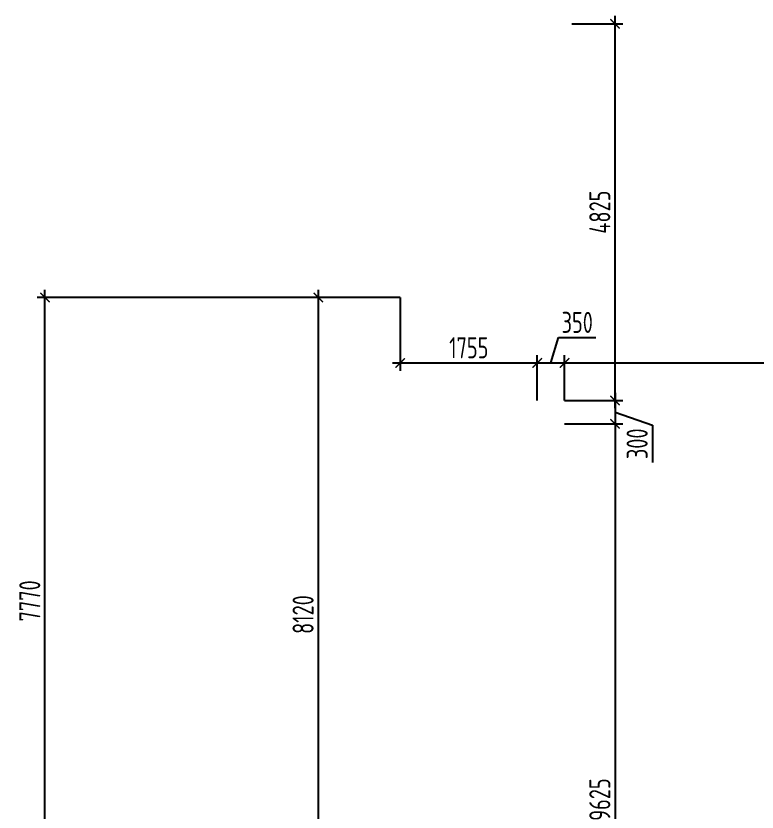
# Model space of a CAD drawing. Header units: millimetres. Extents: x -180271 to 536090, y 55086 to 131231.
# Drawn here: x 468170 to 477666, y 120532 to 130731 of the extents above; entities that cross this region are included whole.
import ezdxf

# ---------------------------------------------------------------- set-up
doc = ezdxf.new("R2010")
doc.units = ezdxf.units.MM
doc.layers.add('РАЗМЕРЫ КРОВЛИ ОВ', color=204, linetype='Continuous')
doc.styles.add('ISOCPEUR', font='isocpeur.ttf', dxfattribs={"width": 0.7})
doc.dimstyles.new('R_100', dxfattribs={"dimtxt": 270, "dimasz": 120, "dimexe": 100, "dimexo": 0, "dimgap": 60, "dimtad": 1, "dimdec": 0, "dimrnd": 5, "dimzin": 0, "dimdsep": 46, "dimtxsty": 'ISOCPEUR', "dimblk": 'ARCHTICK', "dimcen": 0, "dimdle": 100, "dimclrd": 256, "dimclre": 256, "dimclrt": 256, "dimadec": 0, "dimazin": 0, "dimtfac": 2, "dimtdec": 0, "dimtofl": 0, "dimtmove": 1, "dimatfit": 3, "dimfxl": 1, "dimtvp": 3, "dimtolj": 1, "dimtzin": 0, "dimarcsym": 0})

# ---------------------------------------------------------------- blocks, each defined once
blk = doc.blocks.new('_ArchTick')
at = {"color": 0, "linetype": 'ByBlock', "const_width": 0.15}
blk.add_lwpolyline([(-0.5, -0.5), (0.5, 0.5)], dxfattribs=at)
blk = doc.blocks.new('*D3956')
at = {"layer": 'РАЗМЕРЫ КРОВЛИ ОВ', "lineweight": -2, "transparency": 16777216}
for p, q in [((468542, 119251), (468542, 127223)), ((473094, 127123), (468442, 127123)), ((470047, 119351), (468442, 119351))]:
    blk.add_line(p, q, dxfattribs=at)
at = {"layer": 'РАЗМЕРЫ КРОВЛИ ОВ', "lineweight": -2, "transparency": 16777216, "xscale": 120, "yscale": 120, "zscale": 120}
for p, rotation in [((468542, 127123), 90), ((468542, 119351), 270)]:
    blk.add_blockref('_ArchTick', p, dxfattribs=dict(at, rotation=rotation))
at = {"layer": 'РАЗМЕРЫ КРОВЛИ ОВ', "transparency": 16777216, "insert": (468347, 123237), "char_height": 270, "attachment_point": 5, "rotation": 90, "style": 'ISOCPEUR'}
blk.add_mtext('\\A1;7770', dxfattribs=at)
blk = doc.blocks.new('*D3957')
at = {"layer": 'РАЗМЕРЫ КРОВЛИ ОВ', "lineweight": -2, "transparency": 16777216}
for p, q in [((472044, 127223), (472044, 118901)), ((473094, 127123), (471944, 127123)), ((471374, 119001), (472144, 119001))]:
    blk.add_line(p, q, dxfattribs=at)
at = {"layer": 'РАЗМЕРЫ КРОВЛИ ОВ', "lineweight": -2, "transparency": 16777216, "xscale": 120, "yscale": 120, "zscale": 120}
for p, rotation in [((472044, 127123), 90), ((472044, 119001), 270)]:
    blk.add_blockref('_ArchTick', p, dxfattribs=dict(at, rotation=rotation))
at = {"layer": 'РАЗМЕРЫ КРОВЛИ ОВ', "transparency": 16777216, "insert": (471849, 123062), "char_height": 270, "attachment_point": 5, "rotation": 90, "style": 'ISOCPEUR'}
blk.add_mtext('\\A1;8120', dxfattribs=at)
blk = doc.blocks.new('*D3965')
at = {"layer": 'РАЗМЕРЫ КРОВЛИ ОВ', "lineweight": -2, "transparency": 16777216}
for p, q in [((475846, 125704), (475846, 130731)), ((475293, 130631), (475946, 130631)), ((475200, 125804), (475946, 125804))]:
    blk.add_line(p, q, dxfattribs=at)
at = {"layer": 'РАЗМЕРЫ КРОВЛИ ОВ', "lineweight": -2, "transparency": 16777216, "xscale": 120, "yscale": 120, "zscale": 120}
for p, rotation in [((475846, 130631), 90), ((475846, 125804), 270)]:
    blk.add_blockref('_ArchTick', p, dxfattribs=dict(at, rotation=rotation))
at = {"layer": 'РАЗМЕРЫ КРОВЛИ ОВ', "transparency": 16777216, "insert": (475651, 128217), "char_height": 270, "attachment_point": 5, "rotation": 90, "style": 'ISOCPEUR'}
blk.add_mtext('\\A1;4825', dxfattribs=at)
blk = doc.blocks.new('*D3966')
at = {"layer": 'РАЗМЕРЫ КРОВЛИ ОВ', "lineweight": -2, "transparency": 16777216}
for p, q in [((475846, 125904), (475846, 125404)), ((475200, 125804), (475946, 125804)), ((475846, 125654), (476324, 125490)), ((475200, 125504), (475946, 125504)), ((476324, 125490), (476324, 125011))]:
    blk.add_line(p, q, dxfattribs=at)
at = {"layer": 'РАЗМЕРЫ КРОВЛИ ОВ', "lineweight": -2, "transparency": 16777216, "xscale": 120, "yscale": 120, "zscale": 120}
for p, rotation in [((475846, 125804), 90), ((475846, 125504), 270)]:
    blk.add_blockref('_ArchTick', p, dxfattribs=dict(at, rotation=rotation))
at = {"layer": 'РАЗМЕРЫ КРОВЛИ ОВ', "transparency": 16777216, "insert": (476129, 125250), "char_height": 270, "attachment_point": 5, "rotation": 90, "style": 'ISOCPEUR'}
blk.add_mtext('\\A1;300', dxfattribs=at)
blk = doc.blocks.new('*D3967')
at = {"layer": 'РАЗМЕРЫ КРОВЛИ ОВ', "lineweight": -2, "transparency": 16777216}
for p, q in [((475846, 125604), (475846, 115779)), ((475200, 125504), (475946, 125504)), ((475213, 115879), (475946, 115879))]:
    blk.add_line(p, q, dxfattribs=at)
at = {"layer": 'РАЗМЕРЫ КРОВЛИ ОВ', "lineweight": -2, "transparency": 16777216, "xscale": 120, "yscale": 120, "zscale": 120}
for p, rotation in [((475846, 125504), 90), ((475846, 115879), 270)]:
    blk.add_blockref('_ArchTick', p, dxfattribs=dict(at, rotation=rotation))
at = {"layer": 'РАЗМЕРЫ КРОВЛИ ОВ', "transparency": 16777216, "insert": (475651, 120692), "char_height": 270, "attachment_point": 5, "rotation": 90, "style": 'ISOCPEUR'}
blk.add_mtext('\\A1;9625', dxfattribs=at)
blk = doc.blocks.new('*D3968')
at = {"layer": 'РАЗМЕРЫ КРОВЛИ ОВ', "lineweight": -2, "transparency": 16777216}
for p, q in [((473094, 127123), (473094, 126185)), ((474850, 125804), (474850, 126385)), ((472994, 126285), (474950, 126285))]:
    blk.add_line(p, q, dxfattribs=at)
at = {"layer": 'РАЗМЕРЫ КРОВЛИ ОВ', "lineweight": -2, "transparency": 16777216, "xscale": 120, "yscale": 120, "zscale": 120, "rotation": 180}
blk.add_blockref('_ArchTick', (473094, 126285), dxfattribs=at)
at = {"layer": 'РАЗМЕРЫ КРОВЛИ ОВ', "lineweight": -2, "transparency": 16777216, "xscale": 120, "yscale": 120, "zscale": 120}
blk.add_blockref('_ArchTick', (474850, 126285), dxfattribs=at)
at = {"layer": 'РАЗМЕРЫ КРОВЛИ ОВ', "transparency": 16777216, "insert": (473972, 126480), "char_height": 270, "attachment_point": 5, "style": 'ISOCPEUR'}
blk.add_mtext('\\A1;1755', dxfattribs=at)
blk = doc.blocks.new('*D3969')
at = {"layer": 'РАЗМЕРЫ КРОВЛИ ОВ', "lineweight": -2, "transparency": 16777216}
for p, q in [((475025, 126285), (475122, 126610)), ((475122, 126610), (475601, 126610)), ((474850, 125804), (474850, 126385)), ((475200, 125804), (475200, 126385)), ((474750, 126285), (475300, 126285))]:
    blk.add_line(p, q, dxfattribs=at)
at = {"layer": 'РАЗМЕРЫ КРОВЛИ ОВ', "lineweight": -2, "transparency": 16777216, "xscale": 120, "yscale": 120, "zscale": 120, "rotation": 180}
blk.add_blockref('_ArchTick', (474850, 126285), dxfattribs=at)
at = {"layer": 'РАЗМЕРЫ КРОВЛИ ОВ', "lineweight": -2, "transparency": 16777216, "xscale": 120, "yscale": 120, "zscale": 120}
blk.add_blockref('_ArchTick', (475200, 126285), dxfattribs=at)
at = {"layer": 'РАЗМЕРЫ КРОВЛИ ОВ', "transparency": 16777216, "insert": (475362, 126805), "char_height": 270, "attachment_point": 5, "style": 'ISOCPEUR'}
blk.add_mtext('\\A1;350', dxfattribs=at)
blk = doc.blocks.new('*D3970')
at = {"layer": 'РАЗМЕРЫ КРОВЛИ ОВ', "lineweight": -2, "transparency": 16777216}
for p, q in [((475200, 125804), (475200, 126385)), ((481264, 125601), (481264, 126385)), ((475100, 126285), (481364, 126285))]:
    blk.add_line(p, q, dxfattribs=at)
at = {"layer": 'РАЗМЕРЫ КРОВЛИ ОВ', "lineweight": -2, "transparency": 16777216, "xscale": 120, "yscale": 120, "zscale": 120, "rotation": 180}
blk.add_blockref('_ArchTick', (475200, 126285), dxfattribs=at)
at = {"layer": 'РАЗМЕРЫ КРОВЛИ ОВ', "lineweight": -2, "transparency": 16777216, "xscale": 120, "yscale": 120, "zscale": 120}
blk.add_blockref('_ArchTick', (481264, 126285), dxfattribs=at)
at = {"layer": 'РАЗМЕРЫ КРОВЛИ ОВ', "transparency": 16777216, "insert": (478232, 126480), "char_height": 270, "attachment_point": 5, "style": 'ISOCPEUR'}
blk.add_mtext('\\A1;6065', dxfattribs=at)

msp = doc.modelspace()

# ---------------------------------------------------------------- dimensions: what is measured, and where the dimension line sits
at = {"layer": 'РАЗМЕРЫ КРОВЛИ ОВ'}
for base, p1, p2, picture, middle in [((475846.1, 130630.7), (475199.9, 125803.7), (475292.8, 130630.7), '*D3965', (475651.1, 128217.2)), ((468541.8, 127122.7), (470047.1, 119350.7), (473094.2, 127122.7), '*D3956', (468346.8, 123236.7)), ((472044.3, 119000.7), (473094.2, 127122.7), (471374.2, 119000.7), '*D3957', (471849.3, 123061.7)), ((475846.1, 115879.4), (475199.9, 125503.7), (475213.4, 115879.4), '*D3967', (475651.1, 120691.5))]:
    dim = msp.add_linear_dim(base=base, p1=p1, p2=p2, angle=90, dimstyle='R_100', override={"dimpost": '\\X'}, dxfattribs=at)
    dim.commit()
    dim.dimension.update_dxf_attribs({"geometry": picture, "text_midpoint": middle})
for base, p1, p2, picture, middle in [((474849.9, 126285.3), (473094.2, 127122.7), (474849.9, 125803.7), '*D3968', (473972, 126480.3)), ((475199.9, 126285.3), (474849.9, 125803.7), (475199.9, 125803.7), '*D3969', (475182.4, 126805.3)), ((481264.2, 126285.3), (475199.9, 125803.7), (481264.2, 125600.7), '*D3970', (478232, 126480.3))]:
    dim = msp.add_linear_dim(base=base, p1=p1, p2=p2, dimstyle='R_100', override={"dimpost": '\\X'}, dxfattribs=at)
    dim.commit()
    dim.dimension.update_dxf_attribs({"geometry": picture, "text_midpoint": middle})
dim = msp.add_linear_dim(base=(475846.1, 125503.7), p1=(475199.9, 125803.7), p2=(475199.9, 125503.7), angle=90, dimstyle='R_100', override={"dimpost": '\\X'}, dxfattribs=at)
dim.commit()
dim.dimension.update_dxf_attribs({"geometry": '*D3966', "text_midpoint": (476324.2, 125429.8), "dimtype": 160})

doc.saveas('drawing.dxf')
